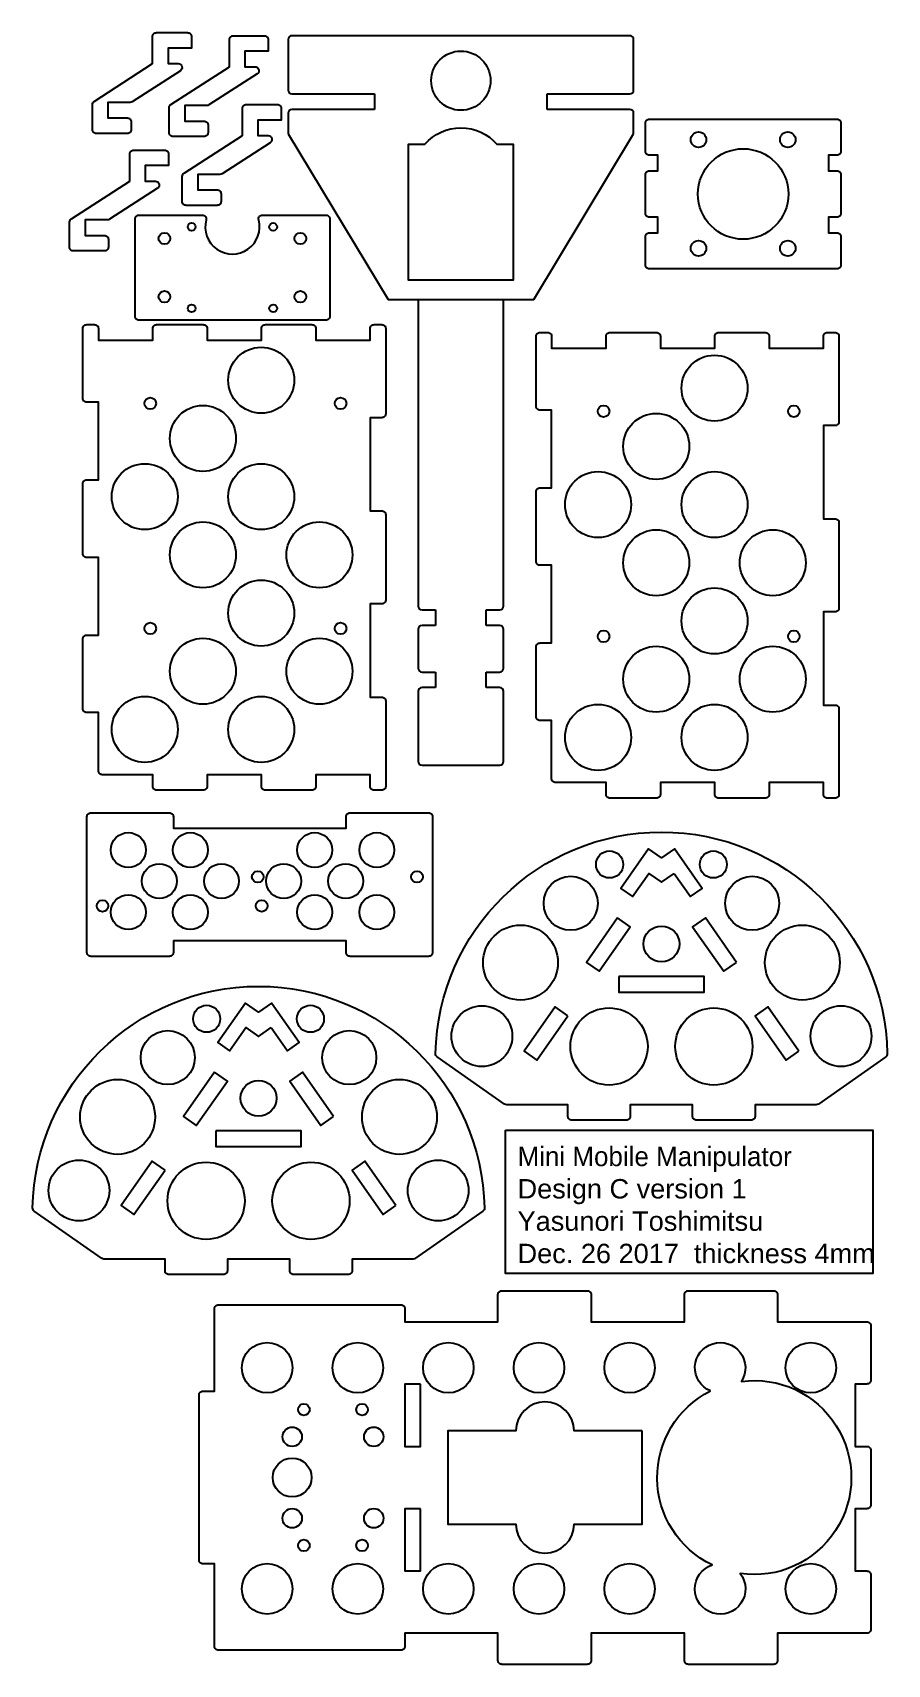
# Model space of a CAD drawing. Header units: millimetres. Extents: x -100 to 120, y -354 to 66.
import ezdxf

# ---------------------------------------------------------------- set-up
doc = ezdxf.new("R2010")
doc.units = ezdxf.units.MM
doc.header["$MEASUREMENT"] = 0

msp = doc.modelspace()

# ---------------------------------------------------------------- linework, layer by layer
at = {"color": 1}
for p, q in [((-34.18, 64.5), (-34.18, 51.5)), ((53.82, 65.5), (-33.18, 65.5)), ((54.82, 51.5), (54.82, 64.5)), ((-33.18, 50.5), (-11.93, 50.5)), ((-11.93, 50.5), (-11.93, 46.5)), ((32.57, 46.5), (32.57, 50.5)), ((32.57, 50.5), (53.82, 50.5)), ((-11.93, 46.5), (-33.18, 46.5)), ((53.82, 46.5), (32.57, 46.5)), ((-34.18, 45.5), (-34.18, 40.17)), ((54.82, 40.17), (54.82, 45.5)), ((-8.44, -2.5), (-0.68, -2.5)), ((-0.68, -2.5), (-0.68, -81.5)), ((21.32, -81.5), (21.32, -2.5)), ((21.32, -2.5), (29.08, -2.5)), ((0.32, -82.5), (3.82, -82.5)), ((3.82, -82.5), (3.82, -86.5)), ((16.82, -86.5), (16.82, -82.5)), ((16.82, -82.5), (20.32, -82.5)), ((-0.68, -87.5), (-0.68, -97.5)), ((3.82, -86.5), (0.32, -86.5)), ((20.32, -86.5), (16.82, -86.5)), ((21.32, -97.5), (21.32, -87.5)), ((0.32, -98.5), (3.82, -98.5)), ((3.82, -98.5), (3.82, -102.5)), ((16.82, -102.5), (16.82, -98.5)), ((16.82, -98.5), (20.32, -98.5)), ((-0.68, -103.5), (-0.68, -121.5)), ((3.82, -102.5), (0.32, -102.5)), ((20.32, -102.5), (16.82, -102.5)), ((21.32, -121.5), (21.32, -103.5)), ((0.32, -122.5), (20.32, -122.5))]:
    msp.add_line(p, q, dxfattribs=at)
at = {"color": 1, "linetype": 'Continuous'}
for p, q in [((-34.18, 40.17), (-8.44, -2.5)), ((29.08, -2.5), (54.82, 40.17)), ((-8.44, -2.5), (29.08, -2.5))]:
    msp.add_line(p, q, dxfattribs=at)
at = {"color": 1}
for points in [[(-74.33, 48.45, -0.144229), (-74.87, 48.29), (-80.58, 48.29), (-80.58, 44.29), (-75.58, 44.29, -0.414214), (-74.58, 43.29), (-74.58, 41.29, -0.414214), (-75.58, 40.29), (-83.58, 40.29, -0.414214), (-84.58, 41.29), (-84.58, 47.74, -0.254764), (-84.12, 48.58), (-69.08, 58.29), (-69.08, 65.29, -0.414214), (-68.08, 66.29), (-60.08, 66.29, -0.414214), (-59.08, 65.29), (-59.08, 62.29), (-65.08, 62.29), (-65.08, 58.29), (-62.47, 58.29, -0.747901), (-61.93, 56.45)], [(-54.55, 47.66, -0.144229), (-55.09, 47.5), (-60.8, 47.5), (-60.8, 43.5), (-55.8, 43.5, -0.414214), (-54.8, 42.5), (-54.8, 40.5, -0.414214), (-55.8, 39.5), (-63.8, 39.5, -0.414214), (-64.8, 40.5), (-64.8, 46.96, -0.254764), (-64.34, 47.8), (-49.3, 57.5), (-49.3, 64.5, -0.414214), (-48.3, 65.5), (-40.3, 65.5, -0.414214), (-39.3, 64.5), (-39.3, 61.5), (-45.3, 61.5), (-45.3, 57.5), (-42.69, 57.5, -0.747901), (-42.15, 55.66)], [(-51.19, 29.92, -0.144229), (-51.73, 29.76), (-57.44, 29.76), (-57.44, 25.76), (-52.44, 25.76, -0.414214), (-51.44, 24.76), (-51.44, 22.76, -0.414214), (-52.44, 21.76), (-60.44, 21.76, -0.414214), (-61.44, 22.76), (-61.44, 29.21, -0.254764), (-60.98, 30.05), (-45.94, 39.76), (-45.94, 46.76, -0.414214), (-44.94, 47.76), (-36.94, 47.76, -0.414214), (-35.94, 46.76), (-35.94, 43.76), (-41.94, 43.76), (-41.94, 39.76), (-39.33, 39.76, -0.747901), (-38.79, 37.92)], [(108.19, 6.42, -0.414214), (107.19, 5.42), (58.85, 5.42, -0.414214), (57.85, 6.42), (57.85, 13.7, -0.414214), (58.85, 14.7), (61.02, 14.7), (61.02, 18.7), (58.85, 18.7, -0.414214), (57.85, 19.7), (57.85, 29.7, -0.414214), (58.85, 30.7), (61.02, 30.7), (61.02, 34.7), (58.85, 34.7, -0.414214), (57.85, 35.7), (57.85, 42.98, -0.414214), (58.85, 43.98), (107.19, 43.98, -0.414214), (108.19, 42.98), (108.19, 35.7, -0.414214), (107.19, 34.7), (105.02, 34.7), (105.02, 30.7), (107.19, 30.7, -0.414214), (108.19, 29.7), (108.19, 19.7, -0.414214), (107.19, 18.7), (105.02, 18.7), (105.02, 14.7), (107.19, 14.7, -0.414214), (108.19, 13.7)], [(1.05, 37.5, -0.459712), (19.59, 37.5), (23.82, 37.5), (23.82, 2.5), (-3.18, 2.5), (-3.18, 37.5)], [(-80.21, 18.17, -0.144229), (-80.75, 18.01), (-86.46, 18.01), (-86.46, 14.01), (-81.46, 14.01, -0.414214), (-80.46, 13.01), (-80.46, 11.01, -0.414214), (-81.46, 10.01), (-89.46, 10.01, -0.414214), (-90.46, 11.01), (-90.46, 17.46, -0.254764), (-90, 18.3), (-74.96, 28.01), (-74.96, 35.01, -0.414214), (-73.96, 36.01), (-65.96, 36.01, -0.414214), (-64.96, 35.01), (-64.96, 32.01), (-70.96, 32.01), (-70.96, 28.01), (-68.35, 28.01, -0.747901), (-67.81, 26.17)], [(-23.45, -6.82, -0.414214), (-24.45, -7.82), (-72.59, -7.82, -0.414214), (-73.59, -6.82), (-73.59, 18.28, -0.414214), (-72.59, 19.28), (-56.25, 19.28, -0.492341), (-55.29, 18.02, 1.299737), (-41.75, 18.02, -0.492341), (-40.79, 19.28), (-24.45, 19.28, -0.414214), (-23.45, 18.28)], [(-86.04, -108.96, -0.414214), (-87.04, -107.96), (-87.04, -89.96, -0.414214), (-86.04, -88.96), (-83.04, -88.96), (-83.04, -68.96), (-86.04, -68.96, -0.414214), (-87.04, -67.96), (-87.04, -49.96, -0.414214), (-86.04, -48.96), (-83.04, -48.96), (-83.04, -28.96), (-86.04, -28.96, -0.414214), (-87.04, -27.96), (-87.04, -9.96, -0.414214), (-86.04, -8.96), (-84.04, -8.96, -0.414214), (-83.04, -9.96), (-83.04, -12.96), (-69.04, -12.96), (-69.04, -9.96, -0.414214), (-68.04, -8.96), (-56.04, -8.96, -0.414214), (-55.04, -9.96), (-55.04, -12.96), (-41.04, -12.96), (-41.04, -9.96, -0.414214), (-40.04, -8.96), (-28.04, -8.96, -0.414214), (-27.04, -9.96), (-27.04, -12.96), (-13.04, -12.96), (-13.04, -9.96, -0.414214), (-12.04, -8.96), (-10.04, -8.96, -0.414214), (-9.04, -9.96), (-9.04, -31.96, -0.414214), (-10.04, -32.96), (-13.04, -32.96), (-13.04, -56.96), (-10.04, -56.96, -0.414214), (-9.04, -57.96), (-9.04, -79.96, -0.414214), (-10.04, -80.96), (-13.04, -80.96), (-13.04, -104.96), (-10.04, -104.96, -0.414214), (-9.04, -105.96), (-9.04, -127.96, -0.414214), (-10.04, -128.96), (-12.04, -128.96, -0.414214), (-13.04, -127.96), (-13.04, -124.96), (-27.04, -124.96), (-27.04, -127.96, -0.414214), (-28.04, -128.96), (-40.04, -128.96, -0.414214), (-41.04, -127.96), (-41.04, -124.96), (-55.04, -124.96), (-55.04, -127.96, -0.414214), (-56.04, -128.96), (-68.04, -128.96, -0.414214), (-69.04, -127.96), (-69.04, -124.96), (-82.04, -124.96, -0.414214), (-83.04, -123.96), (-83.04, -108.96)], [(30.7, -111, -0.414214), (29.7, -110), (29.7, -92, -0.414214), (30.7, -91), (33.7, -91), (33.7, -71), (30.7, -71, -0.414214), (29.7, -70), (29.7, -52, -0.414214), (30.7, -51), (33.7, -51), (33.7, -31), (30.7, -31, -0.414214), (29.7, -30), (29.7, -12, -0.414214), (30.7, -11), (32.7, -11, -0.414214), (33.7, -12), (33.7, -15), (47.7, -15), (47.7, -12, -0.414214), (48.7, -11), (60.7, -11, -0.414214), (61.7, -12), (61.7, -15), (75.7, -15), (75.7, -12, -0.414214), (76.7, -11), (88.7, -11, -0.414214), (89.7, -12), (89.7, -15), (103.7, -15), (103.7, -12, -0.414214), (104.7, -11), (106.7, -11, -0.414214), (107.7, -12), (107.7, -34, -0.414214), (106.7, -35), (103.7, -35), (103.7, -59), (106.7, -59, -0.414214), (107.7, -60), (107.7, -82, -0.414214), (106.7, -83), (103.7, -83), (103.7, -107), (106.7, -107, -0.414214), (107.7, -108), (107.7, -130, -0.414214), (106.7, -131), (104.7, -131, -0.414214), (103.7, -130), (103.7, -127), (89.7, -127), (89.7, -130, -0.414214), (88.7, -131), (76.7, -131, -0.414214), (75.7, -130), (75.7, -127), (61.7, -127), (61.7, -130, -0.414214), (60.7, -131), (48.7, -131, -0.414214), (47.7, -130), (47.7, -127), (34.7, -127, -0.414214), (33.7, -126), (33.7, -111)], [(-64.73, -134.78, -0.414214), (-63.73, -135.78), (-63.73, -138.78), (-19.23, -138.78), (-19.23, -135.78, -0.414214), (-18.23, -134.78), (2.02, -134.78, -0.414214), (3.02, -135.78), (3.02, -170.78, -0.414214), (2.02, -171.78), (-18.23, -171.78, -0.414214), (-19.23, -170.78), (-19.23, -167.78), (-63.73, -167.78), (-63.73, -170.78, -0.414214), (-64.73, -171.78), (-84.98, -171.78, -0.414214), (-85.98, -170.78), (-85.98, -135.78, -0.414214), (-84.98, -134.78)], [(120.15, -196.85, -0.249627), (119.73, -197.69), (102.39, -209.83, -0.153915), (101.81, -210.01), (86.07, -210.01), (86.07, -213.01, -0.414214), (85.07, -214.01), (71.01, -214.01, -0.414214), (70.01, -213.01), (70.01, -210.01), (53.95, -210.01), (53.95, -213.01, -0.414214), (52.95, -214.01), (38.89, -214.01, -0.414214), (37.89, -213.01), (37.89, -210.01), (22.14, -210.01, -0.153915), (21.57, -209.83), (4.23, -197.69, -0.249627), (3.8, -196.85, -0.98159)], [(16.39, -236.62, -0.249627), (15.96, -237.46), (-1.38, -249.6, -0.153915), (-1.96, -249.78), (-17.7, -249.78), (-17.7, -252.78, -0.414214), (-18.7, -253.78), (-32.76, -253.78, -0.414214), (-33.76, -252.78), (-33.76, -249.78), (-49.82, -249.78), (-49.82, -252.78, -0.414214), (-50.82, -253.78), (-64.88, -253.78, -0.414214), (-65.88, -252.78), (-65.88, -249.78), (-81.63, -249.78, -0.153915), (-82.2, -249.6), (-99.54, -237.46, -0.249627), (-99.97, -236.62, -0.98159)], [(-52.12, -350.59, -0.414214), (-53.12, -349.59), (-53.12, -328.34), (-56.12, -328.34, -0.414214), (-57.12, -327.34), (-57.12, -284.84, -0.414214), (-56.12, -283.84), (-53.12, -283.84), (-53.12, -262.59, -0.414214), (-52.12, -261.59), (-5.12, -261.59, -0.414214), (-4.12, -262.59), (-4.12, -265.94), (19.88, -265.94), (19.88, -258.94, -0.414214), (20.88, -257.94), (42.88, -257.94, -0.414214), (43.88, -258.94), (43.88, -265.94), (67.88, -265.94), (67.88, -258.94, -0.414214), (68.88, -257.94), (90.88, -257.94, -0.414214), (91.88, -258.94), (91.88, -265.94), (114.88, -265.94, -0.414214), (115.88, -266.94), (115.88, -281, -0.414214), (114.88, -282), (111.88, -282), (111.88, -298.06), (114.88, -298.06, -0.414214), (115.88, -299.06), (115.88, -313.12, -0.414214), (114.88, -314.12), (111.88, -314.12), (111.88, -330.18), (114.88, -330.18, -0.414214), (115.88, -331.18), (115.88, -345.24, -0.414214), (114.88, -346.24), (91.88, -346.24), (91.88, -353.24, -0.414214), (90.88, -354.24), (68.88, -354.24, -0.414214), (67.88, -353.24), (67.88, -346.24), (43.88, -346.24), (43.88, -353.24, -0.414214), (42.88, -354.24), (20.88, -354.24, -0.414214), (19.88, -353.24), (19.88, -346.24), (-4.12, -346.24), (-4.12, -349.59, -0.414214), (-5.12, -350.59)], [(74.59, -283.79, -2.749965), (82.56, -281.32, -1.150183), (82.25, -330.83, -3.134894), (75.05, -328.63, -0.621672)], [(56.98, -294.09), (39.48, -294.09, 1), (24.48, -294.09), (6.98, -294.09), (6.98, -318.09), (24.48, -318.09, 1), (39.48, -318.09), (56.98, -318.09)]]:
    msp.add_lwpolyline(points, format="xyb", close=True, dxfattribs=at)
for points in [[(65.25, -150.38), (69.44, -156.36), (72.45, -154.25), (65.33, -144.07), (61.98, -146.42), (58.63, -144.07), (51.5, -154.25), (54.51, -156.36), (58.7, -150.38), (61.98, -152.67)], [(50.67, -161.85), (42.64, -173.32), (45.92, -175.61), (53.95, -164.14)], [(81.31, -173.32), (73.28, -161.85), (70.01, -164.14), (78.04, -175.61)], [(50.98, -177.01), (50.98, -181.01), (72.98, -181.01), (72.98, -177.01)], [(-38.51, -190.15), (-34.33, -196.13), (-31.32, -194.02), (-38.44, -183.84), (-41.79, -186.18), (-45.14, -183.84), (-52.27, -194.02), (-49.25, -196.13), (-45.07, -190.15), (-41.79, -192.44)], [(37.89, -187.08), (34.61, -184.78), (26.58, -196.25), (29.86, -198.55)], [(97.37, -196.25), (89.34, -184.78), (86.07, -187.08), (94.1, -198.55)], [(-53.1, -201.62), (-61.13, -213.08), (-57.85, -215.38), (-49.82, -203.91)], [(-22.45, -213.08), (-30.48, -201.62), (-33.76, -203.91), (-25.73, -215.38)], [(-52.79, -216.78), (-52.79, -220.78), (-30.79, -220.78), (-30.79, -216.78)], [(-65.88, -226.85), (-69.16, -224.55), (-77.19, -236.02), (-73.91, -238.31)], [(-6.39, -236.02), (-14.42, -224.55), (-17.7, -226.85), (-9.67, -238.31)], [(-0.12, -282), (-4.12, -282), (-4.12, -298.06), (-0.12, -298.06)], [(-0.12, -314.12), (-4.12, -314.12), (-4.12, -330.18), (-0.12, -330.18)]]:
    msp.add_lwpolyline(points, close=True, dxfattribs=at)
at = {"color": 1, "linetype": 'Continuous'}
msp.add_lwpolyline([(21.82, -216.56), (116.38, -216.56), (116.38, -253.51), (21.82, -253.51)], close=True, dxfattribs=at)
at = {"color": 1}
for centre, radius in [((10.32, 53.91), 7.64), ((71.52, 38.7), 2), ((94.52, 38.7), 2), ((83.02, 24.7), 11.66), ((-59.02, 16.23), 1), ((-38.02, 16.23), 1), ((-66.02, 13.23), 1.5), ((-31.02, 13.23), 1.5), ((71.52, 10.7), 2), ((94.52, 10.7), 2), ((-66.02, -1.77), 1.5), ((-59.02, -4.77), 1), ((-38.02, -4.77), 1), ((-31.02, -1.77), 1.5), ((-41.1, -23.3), 8.5), ((75.64, -25.34), 8.5), ((-69.67, -29.26), 1.5), ((-20.67, -29.26), 1.5), ((-56.1, -38.3), 8.5), ((47.07, -31.3), 1.5), ((60.64, -40.34), 8.5), ((96.07, -31.3), 1.5), ((-71.1, -53.3), 8.5), ((-41.1, -53.3), 8.5), ((45.64, -55.34), 8.5), ((75.64, -55.34), 8.5), ((-56.1, -68.3), 8.5), ((-26.1, -68.3), 8.5), ((60.64, -70.34), 8.5), ((90.64, -70.34), 8.5), ((-41.1, -83.3), 8.5), ((75.64, -85.34), 8.5), ((-69.67, -87.26), 1.5), ((-20.67, -87.26), 1.5), ((47.07, -89.3), 1.5), ((96.07, -89.3), 1.5), ((-56.1, -98.3), 8.5), ((-26.1, -98.3), 8.5), ((60.64, -100.34), 8.5), ((90.64, -100.34), 8.5), ((-71.1, -113.3), 8.5), ((-41.1, -113.3), 8.5), ((45.64, -115.34), 8.5), ((75.64, -115.34), 8.5), ((-75.33, -144.39), 4.5), ((-59.33, -144.39), 4.5), ((-27.33, -144.39), 4.5), ((-11.33, -144.39), 4.5), ((48.61, -148.1), 3.48), ((75.34, -148.1), 3.48), ((-67.33, -152.39), 4.5), ((-51.33, -152.39), 4.5), ((-41.98, -151.28), 1.5), ((-35.33, -152.39), 4.5), ((-19.33, -152.39), 4.5), ((-0.98, -151.28), 1.5), ((38.61, -158.1), 6.96), ((85.34, -158.1), 6.96), ((-81.98, -158.78), 1.5), ((-75.33, -160.39), 4.5), ((-59.33, -160.39), 4.5), ((-40.98, -158.78), 1.5), ((-27.33, -160.39), 4.5), ((-11.33, -160.39), 4.5), ((25.68, -173.38), 9.65), ((61.98, -168.58), 4.62), ((98.27, -173.38), 9.65), ((-55.16, -187.87), 3.48), ((-28.42, -187.87), 3.48), ((15.73, -192.34), 7.83), ((108.23, -192.34), 7.83), ((48.48, -195.01), 9.95), ((75.48, -195.01), 9.95), ((-65.16, -197.87), 6.96), ((-18.42, -197.87), 6.96), ((-78.09, -213.15), 9.65), ((-41.79, -208.35), 4.62), ((-5.49, -213.15), 9.65), ((-88.04, -232.11), 7.83), ((-55.29, -234.78), 9.95), ((-28.29, -234.78), 9.95), ((4.46, -232.11), 7.83), ((-39.57, -277.79), 6.5), ((-16.23, -277.79), 6.5), ((7.1, -277.79), 6.5), ((30.43, -277.79), 6.5), ((53.77, -277.79), 6.5), ((100.43, -277.79), 6.5), ((-30.12, -288.59), 1.5), ((-15.12, -288.59), 1.5), ((-33.12, -295.59), 2.5), ((-12.12, -295.59), 2.5), ((-33.12, -306.09), 5), ((-33.12, -316.59), 2.5), ((-12.12, -316.59), 2.5), ((-30.12, -323.59), 1.5), ((-15.12, -323.59), 1.5), ((-39.57, -334.79), 6.5), ((-16.23, -334.79), 6.5), ((7.1, -334.79), 6.5), ((30.43, -334.79), 6.5), ((53.77, -334.79), 6.5), ((100.43, -334.79), 6.5)]:
    msp.add_circle(centre, radius, dxfattribs=at)
for centre, start, end in [((-33.18, 64.5), 90, 180), ((53.82, 64.5), 0, 90), ((-33.18, 51.5), 180, 270), ((53.82, 51.5), 270, 0), ((-33.18, 45.5), 90, 180), ((53.82, 45.5), 0, 90), ((0.32, -81.5), 180, 270), ((20.32, -81.5), 270, 0), ((0.32, -87.5), 90, 180), ((20.32, -87.5), 0, 90), ((0.32, -97.5), 180, 270), ((20.32, -97.5), 270, 0), ((0.32, -103.5), 90, 180), ((20.32, -103.5), 0, 90), ((0.32, -121.5), 180, 270), ((20.32, -121.5), 270, 0)]:
    msp.add_arc(centre, 1, start, end, dxfattribs=at)

# ---------------------------------------------------------------- texts
at = {"linetype": 'Continuous', "insert": (24.92, -220.84), "char_height": 5, "attachment_point": 1}
msp.add_mtext_dynamic_manual_height_columns('Mini Mobile Manipulator\\P{\\fArial|b0|i0|c0|p0;Design C version 1\\PYasunori Toshimitsu\\PDec. 26 2017  thickness 4mm}', width=95.7651, gutter_width=1, heights=[0], dxfattribs=at)

doc.saveas('drawing.dxf')
